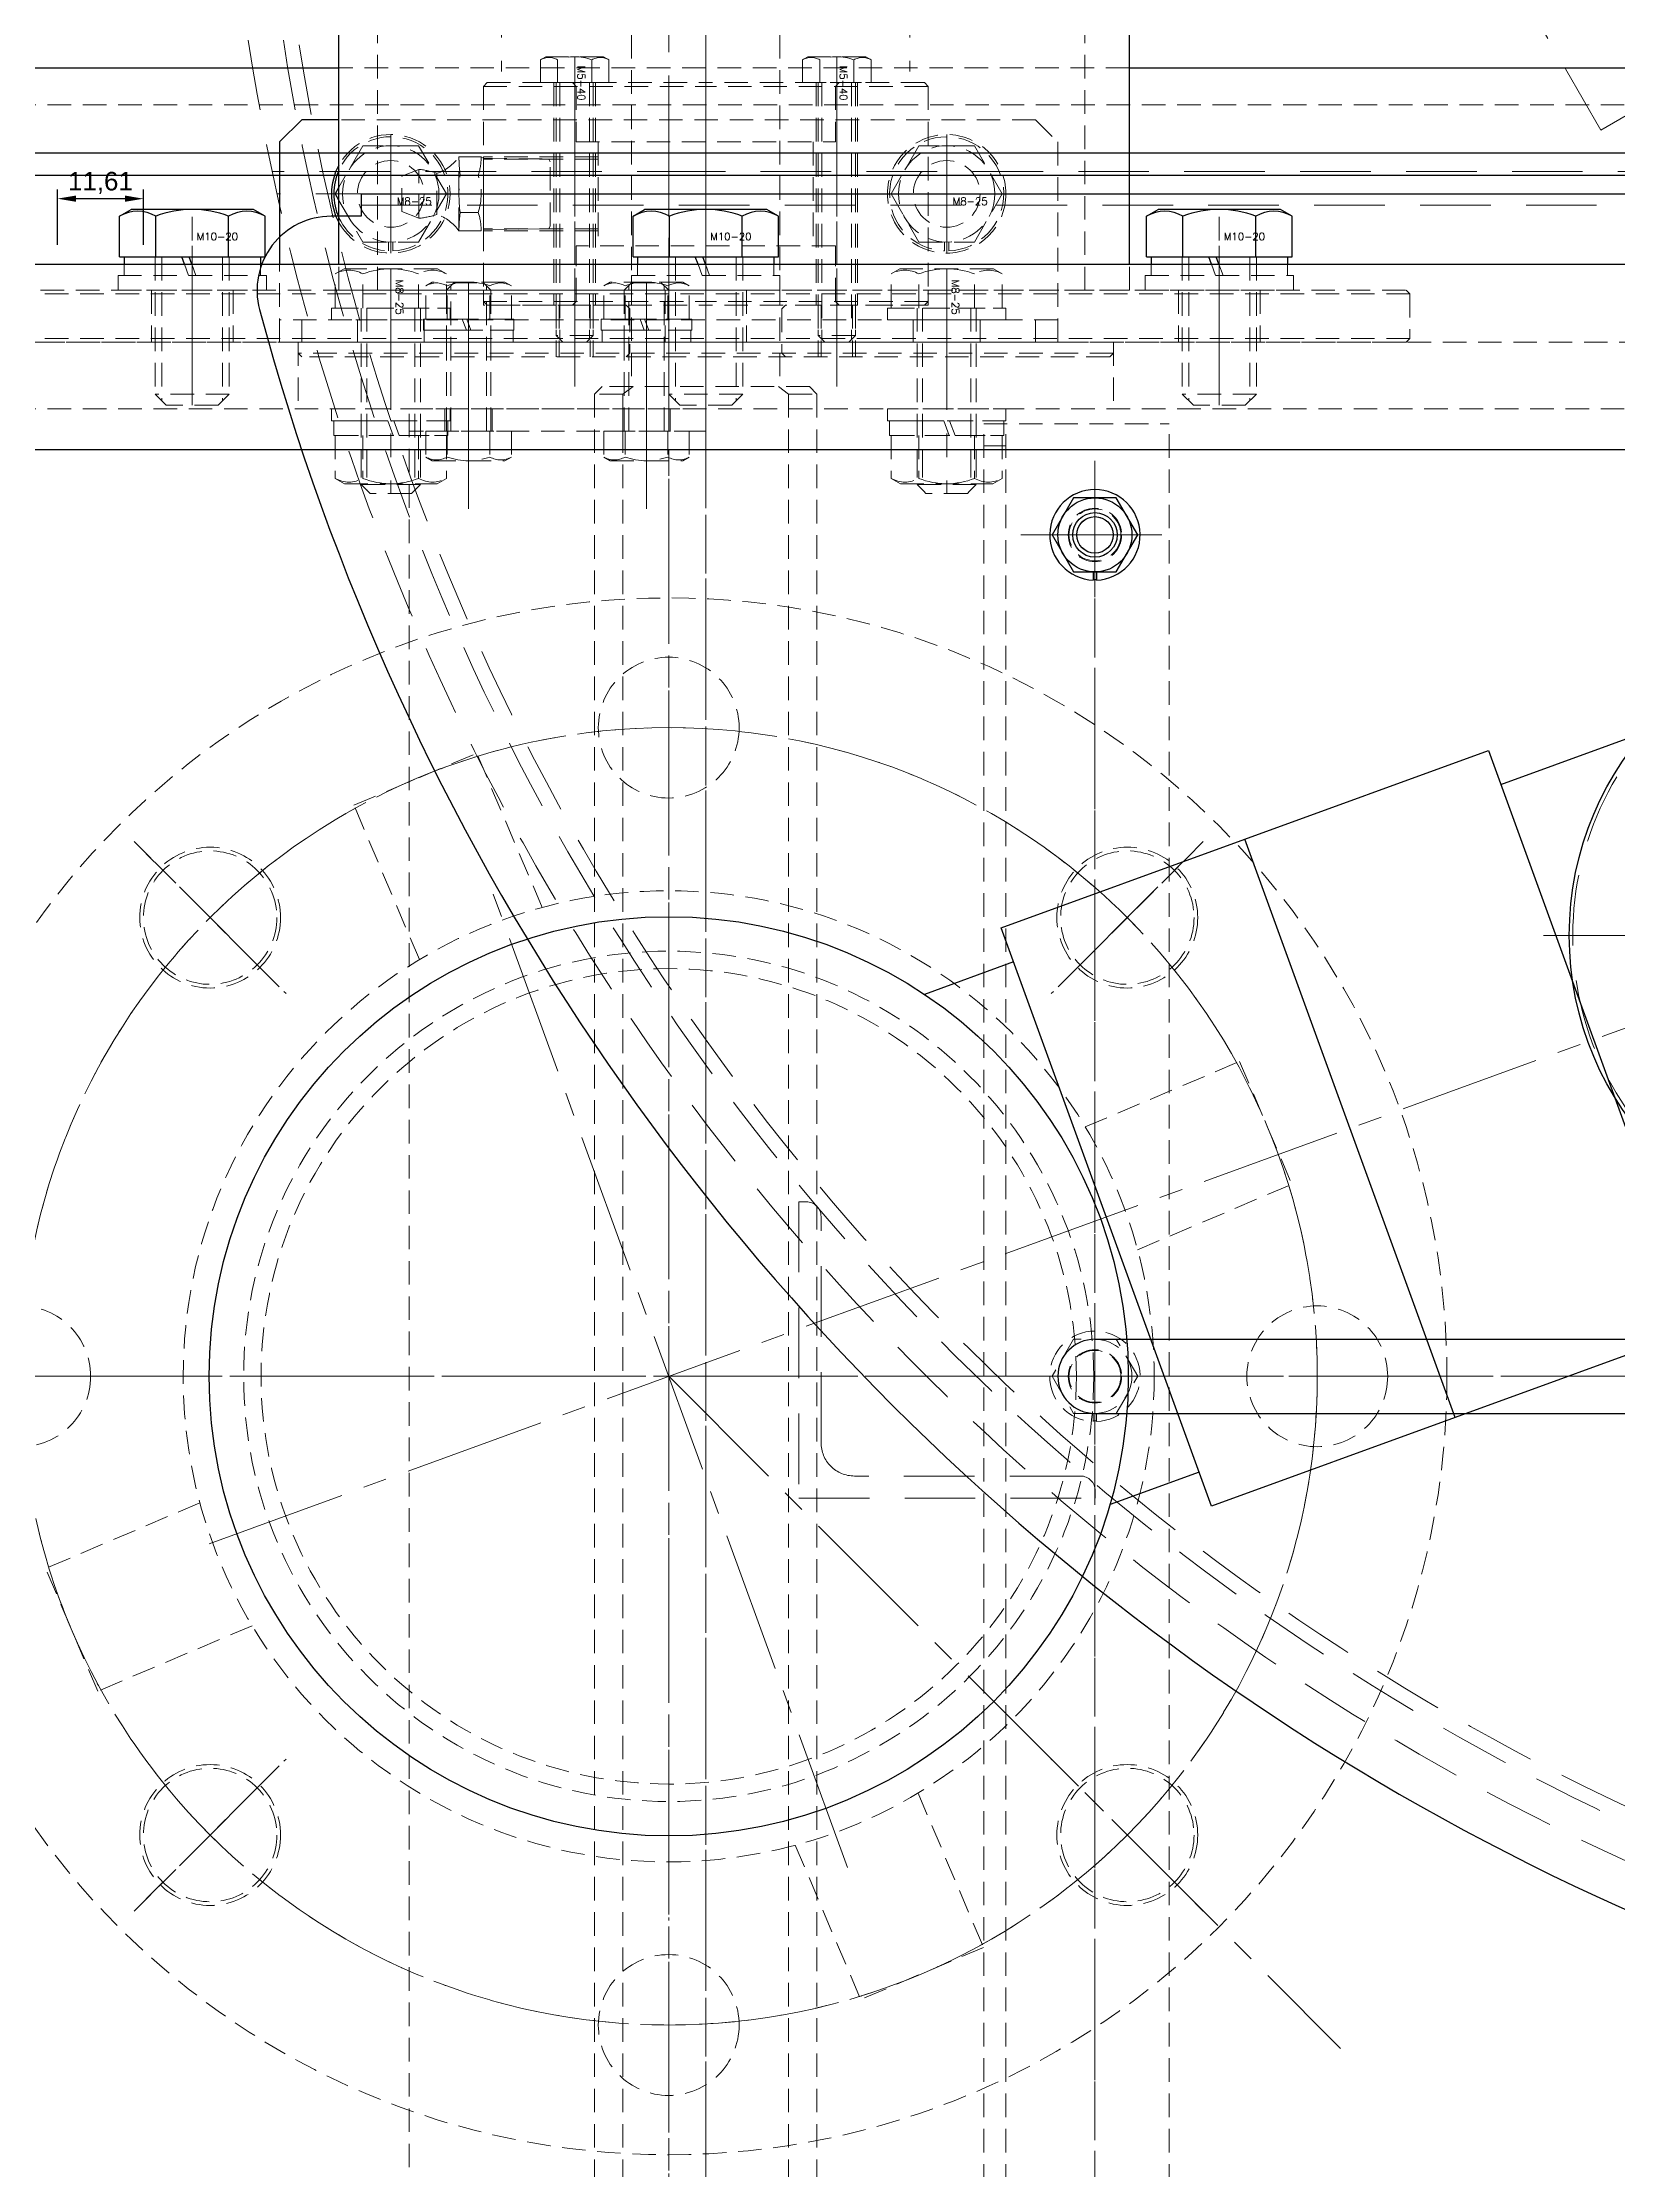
# Model space of a CAD drawing. Header units: millimetres. Extents: x 0 to 51411, y 0 to 16902.
# Drawn here: x 8639.7 to 8852.2, y 8302.9 to 8589.8 of the extents above; entities that cross this region are included whole.
import ezdxf

# ---------------------------------------------------------------- set-up
doc = ezdxf.new("R2010")
doc.units = ezdxf.units.MM
doc.linetypes.add('CENTER2', pattern=[28.575, 19.05, -3.175, 3.175, -3.175])
doc.linetypes.add('HIDDEN2', pattern=[4.7625, 3.175, -1.5875])
for name, color, linetype, lineweight in [('01_外形線', 7, 'Continuous', 25), ('03_かくれ線', 6, 'HIDDEN2', 13), ('04_中心線', 1, 'CENTER2', 9)]:
    doc.layers.add(name, color=color, linetype=linetype, lineweight=lineweight)
doc.styles.add('KSS_TXT', font='txt.shx', dxfattribs={"bigfont": 'extfont2.shx'})
doc.styles.get("Standard").update_dxf_attribs({"font": 'arial.ttf'})
doc.dimstyles.new('ISO-25', dxfattribs={"dimtxt": 2.5, "dimasz": 2.5, "dimexe": 1.25, "dimexo": 0.625, "dimtad": 1, "dimtxsty": 'Standard', "dimcen": 2.5, "dimadec": 0, "dimazin": 0, "dimtfac": 1, "dimtmove": 0, "dimatfit": 3, "dimfxl": 1, "dimarcsym": 0})

# ---------------------------------------------------------------- blocks, each defined once
blk = doc.blocks.new('*D1788')
at = {"layer": '01_外形線', "color": 0, "lineweight": -2, "transparency": 16777216}
for p, q in [((8641.73, 8562.54), (8641.73, 8570.01)), ((8653.34, 8562.54), (8653.34, 8570.01)), ((8650.84, 8568.76), (8644.23, 8568.76))]:
    blk.add_line(p, q, dxfattribs=at)
at = {"layer": '01_外形線', "color": 0, "transparency": 16777216}
for points in [[(8644.23, 8569.18), (8644.23, 8568.34), (8641.73, 8568.76)], [(8650.84, 8569.18), (8650.84, 8568.34), (8653.34, 8568.76)]]:
    blk.add_solid(points, dxfattribs=at)
at = {"layer": 'Defpoints', "color": 0, "transparency": 16777216}
for p in [(8641.73, 8568.76), (8641.73, 8561.91), (8653.34, 8561.91)]:
    blk.add_point(p, dxfattribs=at)
at = {"layer": '01_外形線', "color": 0, "transparency": 16777216, "insert": (8647.53, 8570.89), "char_height": 2.5, "attachment_point": 5}
blk.add_mtext('11,61', dxfattribs=at)
blk = doc.blocks.new('*U1787')
at = {"layer": '04_中心線', "color": 0, "linetype": 'CENTER2', "transparency": 16777216}
for p, q in [((0, 8.4), (0, 45.5)), ((-45.5, 0), (-8.4, 0)), ((8.4, 0), (45.5, 0)), ((0, -45.5), (0, -8.4))]:
    blk.add_line(p, q, dxfattribs=at)
at = {"layer": '04_中心線', "color": 0, "linetype": 'Continuous', "transparency": 16777216}
for p, q in [((0, -4.2), (0, 4.2)), ((-4.2, 0), (4.2, 0))]:
    blk.add_line(p, q, dxfattribs=at)

msp = doc.modelspace()

# ---------------------------------------------------------------- linework, layer by layer
at = {"layer": '01_外形線'}
for p, q in [((8679.709, 8559.91), (8679.709, 8596.41)), ((8786.352, 8559.91), (8786.352, 8596.41)), ((8786.352, 8586.41), (8884.202, 8586.41)), ((8564.202, 8571.91), (9364.202, 8571.91)), ((8679.709, 8570.297), (8679.196, 8569.41)), ((8650.105, 8566.406), (8651.67, 8567.31)), ((8668.17, 8567.31), (8651.67, 8567.31)), ((8669.735, 8566.406), (8668.17, 8567.31)), ((8679.196, 8569.41), (8679.709, 8568.523)), ((8719.387, 8566.406), (8720.952, 8567.31)), ((8737.452, 8567.31), (8720.952, 8567.31)), ((8739.017, 8566.406), (8737.452, 8567.31)), ((8788.669, 8566.406), (8790.234, 8567.31)), ((8806.734, 8567.31), (8790.234, 8567.31)), ((8808.299, 8566.406), (8806.734, 8567.31)), ((8650.105, 8560.91), (8650.105, 8566.406)), ((8655.012, 8560.91), (8655.012, 8566.406)), ((8664.827, 8560.91), (8664.827, 8566.406)), ((8669.735, 8560.91), (8669.735, 8566.406)), ((8719.387, 8560.91), (8719.387, 8566.406)), ((8724.294, 8560.91), (8724.294, 8566.406)), ((8734.109, 8560.91), (8734.109, 8566.406)), ((8739.017, 8560.91), (8739.017, 8566.406)), ((8788.669, 8560.91), (8788.669, 8566.406)), ((8793.576, 8560.91), (8793.576, 8566.406)), ((8803.391, 8560.91), (8803.391, 8566.406)), ((8808.299, 8560.91), (8808.299, 8566.406)), ((8650.105, 8560.91), (8669.735, 8560.91)), ((8650.72, 8560.91), (8650.72, 8559.91)), ((8658.874, 8559.91), (8658.51, 8560.91)), ((8659.874, 8559.91), (8659.51, 8560.91)), ((8669.12, 8560.91), (8669.12, 8559.91)), ((8719.387, 8560.91), (8739.017, 8560.91)), ((8720.002, 8560.91), (8720.002, 8559.91)), ((8728.156, 8559.91), (8727.792, 8560.91)), ((8729.156, 8559.91), (8728.792, 8560.91)), ((8738.402, 8560.91), (8738.402, 8559.91)), ((8788.669, 8560.91), (8808.299, 8560.91)), ((8789.284, 8560.91), (8789.284, 8559.91)), ((8797.438, 8559.91), (8797.074, 8560.91)), ((8798.438, 8559.91), (8798.074, 8560.91)), ((8807.684, 8560.91), (8807.684, 8559.91)), ((8778.815, 8528.41), (8775.928, 8523.41)), ((8784.589, 8528.41), (8778.815, 8528.41)), ((8787.475, 8523.41), (8784.589, 8528.41)), ((8775.928, 8523.41), (8778.815, 8518.41)), ((8784.589, 8518.41), (8787.475, 8523.41)), ((8778.815, 8518.41), (8784.589, 8518.41)), ((8781.477, 8518.41), (8781.477, 8517.314)), ((8781.927, 8518.41), (8781.927, 8517.314)), ((8836.48, 8489.748), (8875.149, 8503.822)), ((8830.317, 8404.369), (8801.929, 8482.364)), ((8770.715, 8465.811), (8758.688, 8461.434)), ((8781.702, 8414.91), (8901.702, 8414.91)), ((8781.702, 8404.91), (8901.702, 8404.91)), ((8795.766, 8396.985), (8783.739, 8392.607))]:
    msp.add_line(p, q, dxfattribs=at)
for points in [[(8564.202, 8559.91), (8564.202, 8586.41), (8679.709, 8586.41)], [(8679.709, 8579.41), (8674.702, 8579.41), (8671.702, 8576.41), (8671.702, 8559.91)]]:
    msp.add_lwpolyline(points, dxfattribs=at)
for points in [[(8564.202, 8534.91), (9364.202, 8534.91), (9364.202, 8574.91), (8564.202, 8574.91)], [(8863.199, 8416.337), (8797.434, 8392.401), (8769.047, 8470.395), (8834.812, 8494.332)]]:
    msp.add_lwpolyline(points, close=True, dxfattribs=at)
msp.add_lwpolyline([(8682.702, 8566.391), (8678.653, 8566.391, 0.4933243), (8668.996, 8553.797, 0.7668698), (9306.408, 8553.797, 0.4933243), (9296.75, 8566.391), (9292.702, 8566.391), (9292.702, 8569.391), (8682.702, 8569.391)], format="xyb", close=True, dxfattribs=at)
msp.add_lwpolyline([(8559.202, 8559.91), (9114.202, 8559.91, -0.4142136), (9124.202, 8549.91), (9124.202, 8269.91, -0.4142136), (9114.202, 8259.91), (8559.202, 8259.91), (8559.202, 8559.91)], format="xyb", dxfattribs=at)
for centre, radius in [((8781.702, 8523.41), 5), ((8781.702, 8523.41), 3), ((8781.702, 8523.41), 2.458), ((8887.702, 8469.391), 42), ((8724.202, 8409.91), 62)]:
    msp.add_circle(centre, radius, dxfattribs=at)
for centre, radius, start, end in [((8686.702, 8569.41), 8, 150.94678, 209.05322), ((8686.702, 8569.41), 7.7, 155.26154, 204.73846), ((8652.559, 8562.156), 4.907, 60.00001, 119.99999), ((8659.92, 8553.531), 13.779, 69.136, 110.864), ((8667.281, 8562.156), 4.907, 60.00001, 119.99999), ((8721.841, 8562.156), 4.907, 60.00001, 119.99999), ((8729.202, 8553.531), 13.779, 69.136, 110.864), ((8736.563, 8562.156), 4.907, 60.00001, 119.99999), ((8791.123, 8562.156), 4.907, 60.00001, 119.99999), ((8798.484, 8553.531), 13.779, 69.136, 110.864), ((8805.845, 8562.156), 4.907, 60.00001, 119.99999), ((8781.702, 8523.41), 6.1, 272.11385, 267.88615), ((8781.702, 8523.41), 6, 267.88615, 272.1491), ((8781.702, 8409.91), 5, 90, 270)]:
    msp.add_arc(centre, radius, start, end, dxfattribs=at)
at = {"layer": '03_かくれ線'}
for p, q in [((8719.202, 8633.71), (8719.202, 8543.41)), ((8739.202, 8633.71), (8739.202, 8543.41)), ((8684.905, 8556.41), (8684.905, 8596.41)), ((8729.202, 8556.41), (8729.202, 8596.41)), ((8780.352, 8556.41), (8780.352, 8596.41)), ((8706.905, 8587.495), (8707.624, 8587.91)), ((8706.905, 8584.41), (8706.905, 8587.495)), ((8715.424, 8587.91), (8707.624, 8587.91)), ((8709.215, 8584.41), (8709.215, 8587.495)), ((8713.834, 8584.41), (8713.834, 8587.495)), ((8716.143, 8587.495), (8715.424, 8587.91)), ((8716.143, 8584.41), (8716.143, 8587.495)), ((8742.261, 8587.495), (8742.98, 8587.91)), ((8742.261, 8584.41), (8742.261, 8587.495)), ((8750.78, 8587.91), (8742.98, 8587.91)), ((8744.57, 8584.41), (8744.57, 8587.495)), ((8749.189, 8584.41), (8749.189, 8587.495)), ((8751.498, 8587.495), (8750.78, 8587.91)), ((8751.498, 8584.41), (8751.498, 8587.495)), ((8786.352, 8586.41), (8679.709, 8586.41)), ((8699.202, 8583.91), (8699.702, 8584.41)), ((8699.702, 8584.41), (8729.202, 8584.41)), ((8706.905, 8584.41), (8716.143, 8584.41)), ((8708.724, 8584.41), (8708.724, 8554.41)), ((8709.024, 8584.41), (8709.024, 8550.31)), ((8709.524, 8584.41), (8709.524, 8549.81)), ((8711.202, 8584.41), (8711.702, 8583.91)), ((8713.524, 8584.41), (8713.524, 8549.81)), ((8714.024, 8584.41), (8714.024, 8550.31)), ((8714.324, 8584.41), (8714.324, 8554.41)), ((8758.702, 8584.41), (8729.202, 8584.41)), ((8742.261, 8584.41), (8751.498, 8584.41)), ((8744.08, 8584.41), (8744.08, 8554.41)), ((8744.38, 8584.41), (8744.38, 8550.31)), ((8744.88, 8584.41), (8744.88, 8549.81)), ((8747.202, 8584.41), (8746.702, 8583.91)), ((8748.88, 8584.41), (8748.88, 8549.81)), ((8749.38, 8584.41), (8749.38, 8550.31)), ((8749.68, 8584.41), (8749.68, 8554.41)), ((8759.202, 8583.91), (8758.702, 8584.41)), ((8564.202, 8581.41), (8884.202, 8581.41)), ((8699.202, 8583.91), (8699.202, 8554.91)), ((8699.202, 8583.91), (8729.202, 8583.91)), ((8711.702, 8583.91), (8711.702, 8576.41)), ((8759.202, 8583.91), (8729.202, 8583.91)), ((8746.702, 8583.91), (8746.702, 8576.41)), ((8759.202, 8583.91), (8759.202, 8554.91)), ((8773.702, 8579.41), (8679.709, 8579.41)), ((8773.702, 8579.41), (8776.702, 8576.41)), ((8682.949, 8575.91), (8679.709, 8570.297)), ((8690.455, 8575.91), (8682.949, 8575.91)), ((8686.702, 8576.91), (8686.702, 8561.91)), ((8694.207, 8569.41), (8690.455, 8575.91)), ((8711.702, 8576.41), (8746.702, 8576.41)), ((8714.702, 8576.41), (8714.702, 8562.41)), ((8743.702, 8576.41), (8743.702, 8562.41)), ((8757.949, 8575.91), (8754.196, 8569.41)), ((8765.455, 8575.91), (8757.949, 8575.91)), ((8761.702, 8576.91), (8761.702, 8561.91)), ((8769.207, 8569.41), (8765.455, 8575.91)), ((8776.702, 8576.41), (8776.702, 8549.41)), ((8686.702, 8563.81), (8686.702, 8575.01)), ((8688.202, 8571.81), (8690.502, 8572.71)), ((8690.502, 8566.11), (8690.502, 8572.71)), ((8695.902, 8564.41), (8695.902, 8574.41)), ((8695.902, 8574.41), (8698.902, 8574.41)), ((8699.202, 8574.21), (8698.902, 8574.41)), ((8714.702, 8574.41), (8699.202, 8574.41)), ((8699.202, 8574.21), (8708.032, 8574.112)), ((8699.202, 8564.61), (8699.202, 8574.21)), ((8714.702, 8574.11), (8699.202, 8574.11)), ((8699.202, 8565.079), (8699.202, 8573.741)), ((8708.202, 8573.741), (8708.032, 8574.112)), ((8708.202, 8565.079), (8708.202, 8573.741)), ((8761.702, 8563.81), (8761.702, 8575.01)), ((8688.202, 8567.01), (8688.202, 8571.81)), ((8692.939, 8566.639), (8692.939, 8572.181)), ((8696.072, 8571.91), (8698.481, 8571.91)), ((8679.709, 8568.523), (8682.949, 8562.91)), ((8687.702, 8569.41), (8709.202, 8569.41)), ((8688.202, 8567.01), (8690.502, 8566.11)), ((8690.455, 8562.91), (8694.207, 8569.41)), ((8696.072, 8566.91), (8698.481, 8566.91)), ((8754.196, 8569.41), (8757.949, 8562.91)), ((8765.455, 8562.91), (8769.207, 8569.41)), ((8695.902, 8564.41), (8698.902, 8564.41)), ((8714.702, 8564.71), (8699.202, 8564.71)), ((8699.202, 8564.61), (8708.033, 8564.71)), ((8714.702, 8564.41), (8699.202, 8564.41)), ((8708.202, 8565.079), (8708.032, 8564.707)), ((8682.949, 8562.91), (8690.455, 8562.91)), ((8686.402, 8562.91), (8686.402, 8561.716)), ((8687.002, 8562.91), (8687.002, 8561.716)), ((8746.702, 8562.41), (8711.702, 8562.41)), ((8711.702, 8554.91), (8711.702, 8562.41)), ((8746.702, 8554.91), (8746.702, 8562.41)), ((8757.949, 8562.91), (8765.455, 8562.91)), ((8761.402, 8562.91), (8761.402, 8561.716)), ((8762.002, 8562.91), (8762.002, 8561.716)), ((8649.92, 8558.41), (8669.92, 8558.41)), ((8649.92, 8558.41), (8649.92, 8556.41)), ((8650.72, 8558.41), (8650.72, 8559.91)), ((8654.92, 8560.91), (8654.92, 8542.41)), ((8655.82, 8560.91), (8655.82, 8541.51)), ((8658.874, 8559.91), (8659.42, 8558.41)), ((8659.874, 8559.91), (8660.42, 8558.41)), ((8664.02, 8560.91), (8664.02, 8541.51)), ((8664.92, 8560.91), (8664.92, 8542.41)), ((8669.12, 8558.41), (8669.12, 8559.91)), ((8669.92, 8558.41), (8669.92, 8556.41)), ((8671.702, 8549.41), (8671.702, 8559.91)), ((8679.196, 8558.614), (8680.402, 8559.31)), ((8679.196, 8554.01), (8679.196, 8558.614)), ((8679.709, 8556.41), (8679.709, 8559.91)), ((8693.002, 8559.31), (8680.402, 8559.31)), ((8682.949, 8554.01), (8682.949, 8558.614)), ((8690.455, 8554.01), (8690.455, 8558.614)), ((8694.207, 8558.614), (8693.002, 8559.31)), ((8694.207, 8554.01), (8694.207, 8558.614)), ((8719.202, 8558.41), (8739.202, 8558.41)), ((8719.202, 8558.41), (8719.202, 8556.41)), ((8720.002, 8558.41), (8720.002, 8559.91)), ((8724.202, 8560.91), (8724.202, 8542.41)), ((8725.102, 8560.91), (8725.102, 8541.51)), ((8728.156, 8559.91), (8728.702, 8558.41)), ((8729.156, 8559.91), (8729.702, 8558.41)), ((8733.302, 8560.91), (8733.302, 8541.51)), ((8734.202, 8560.91), (8734.202, 8542.41)), ((8738.402, 8558.41), (8738.402, 8559.91)), ((8739.202, 8558.41), (8739.202, 8556.41)), ((8754.196, 8558.614), (8755.402, 8559.31)), ((8754.196, 8554.01), (8754.196, 8558.614)), ((8768.002, 8559.31), (8755.402, 8559.31)), ((8757.949, 8554.01), (8757.949, 8558.614)), ((8765.455, 8554.01), (8765.455, 8558.614)), ((8769.207, 8558.614), (8768.002, 8559.31)), ((8769.207, 8554.01), (8769.207, 8558.614)), ((8786.352, 8556.41), (8786.352, 8559.91)), ((8788.484, 8558.41), (8808.484, 8558.41)), ((8788.484, 8558.41), (8788.484, 8556.41)), ((8789.284, 8558.41), (8789.284, 8559.91)), ((8793.484, 8560.91), (8793.484, 8542.41)), ((8794.384, 8560.91), (8794.384, 8541.51)), ((8797.438, 8559.91), (8797.984, 8558.41)), ((8798.438, 8559.91), (8798.984, 8558.41)), ((8802.584, 8560.91), (8802.584, 8541.51)), ((8803.484, 8560.91), (8803.484, 8542.41)), ((8807.684, 8558.41), (8807.684, 8559.91)), ((8808.484, 8558.41), (8808.484, 8556.41)), ((8824.202, 8555.91), (8634.202, 8555.91)), ((8634.702, 8556.41), (8823.702, 8556.41)), ((8649.92, 8556.41), (8669.92, 8556.41)), ((8654.42, 8556.41), (8654.42, 8549.41)), ((8665.42, 8556.41), (8665.42, 8549.41)), ((8679.709, 8556.41), (8729.202, 8556.41)), ((8691.428, 8557.006), (8692.302, 8557.51)), ((8691.428, 8552.51), (8691.428, 8557.006)), ((8702.102, 8557.51), (8692.302, 8557.51)), ((8694.202, 8556.41), (8695.202, 8557.41)), ((8694.202, 8556.41), (8700.202, 8556.41)), ((8694.202, 8556.41), (8694.202, 8550.01)), ((8694.315, 8552.51), (8694.315, 8557.006)), ((8694.802, 8537.41), (8694.802, 8557.01)), ((8695.202, 8557.41), (8699.202, 8557.41)), ((8697.202, 8557.51), (8697.202, 8552.51)), ((8700.202, 8556.41), (8699.202, 8557.41)), ((8699.202, 8554.41), (8699.202, 8556.41)), ((8699.602, 8537.41), (8699.602, 8557.01)), ((8700.089, 8552.51), (8700.089, 8557.006)), ((8700.202, 8556.41), (8700.202, 8550.01)), ((8702.975, 8557.006), (8702.102, 8557.51)), ((8702.975, 8552.51), (8702.975, 8557.006)), ((8715.428, 8557.006), (8716.302, 8557.51)), ((8715.428, 8552.51), (8715.428, 8557.006)), ((8726.102, 8557.51), (8716.302, 8557.51)), ((8718.202, 8556.41), (8719.202, 8557.41)), ((8718.202, 8556.41), (8724.202, 8556.41)), ((8718.202, 8556.41), (8718.202, 8550.01)), ((8718.315, 8552.51), (8718.315, 8557.006)), ((8718.802, 8537.41), (8718.802, 8557.01)), ((8719.202, 8557.41), (8723.202, 8557.41)), ((8719.202, 8556.41), (8739.202, 8556.41)), ((8721.202, 8557.51), (8721.202, 8552.51)), ((8724.202, 8556.41), (8723.202, 8557.41)), ((8723.602, 8537.41), (8723.602, 8557.01)), ((8723.702, 8556.41), (8723.702, 8549.41)), ((8724.089, 8552.51), (8724.089, 8557.006)), ((8724.202, 8556.41), (8724.202, 8550.01)), ((8726.975, 8557.006), (8726.102, 8557.51)), ((8726.975, 8552.51), (8726.975, 8557.006)), ((8786.352, 8556.41), (8729.202, 8556.41)), ((8734.702, 8556.41), (8734.702, 8549.41)), ((8759.202, 8554.41), (8759.202, 8556.41)), ((8788.484, 8556.41), (8808.484, 8556.41)), ((8792.984, 8556.41), (8792.984, 8549.41)), ((8803.984, 8556.41), (8803.984, 8549.41)), ((8823.702, 8556.41), (8824.202, 8555.91)), ((8824.202, 8555.91), (8824.202, 8549.91)), ((8776.702, 8552.41), (8671.702, 8552.41)), ((8674.702, 8549.41), (8674.702, 8552.41)), ((8678.702, 8554.01), (8694.702, 8554.01)), ((8678.702, 8552.41), (8678.702, 8554.01)), ((8694.702, 8552.41), (8678.702, 8552.41)), ((8679.196, 8554.01), (8694.207, 8554.01)), ((8682.202, 8549.41), (8682.202, 8552.41)), ((8682.702, 8554.01), (8682.702, 8534.31)), ((8683.452, 8554.01), (8683.452, 8534.31)), ((8689.952, 8554.01), (8689.952, 8534.31)), ((8690.702, 8554.01), (8690.702, 8534.31)), ((8696.356, 8552.51), (8691.102, 8552.51)), ((8691.102, 8552.51), (8691.102, 8551.01)), ((8691.202, 8549.41), (8691.202, 8552.41)), ((8702.975, 8552.51), (8691.428, 8552.51)), ((8694.702, 8552.41), (8694.702, 8554.01)), ((8696.902, 8551.01), (8696.356, 8552.51)), ((8703.302, 8552.51), (8696.956, 8552.51)), ((8697.502, 8551.01), (8696.956, 8552.51)), ((8697.202, 8552.51), (8697.202, 8551.01)), ((8699.202, 8554.91), (8729.202, 8554.91)), ((8699.202, 8554.91), (8699.702, 8554.41)), ((8718.452, 8554.41), (8699.202, 8554.41)), ((8699.702, 8554.41), (8729.202, 8554.41)), ((8703.302, 8551.01), (8703.302, 8552.51)), ((8709.024, 8554.41), (8709.024, 8547.41)), ((8709.424, 8554.41), (8709.424, 8547.41)), ((8711.702, 8554.91), (8711.202, 8554.41)), ((8713.624, 8554.41), (8713.624, 8547.41)), ((8714.024, 8554.41), (8714.024, 8547.41)), ((8720.356, 8552.51), (8715.102, 8552.51)), ((8715.102, 8552.51), (8715.102, 8551.01)), ((8726.975, 8552.51), (8715.428, 8552.51)), ((8718.452, 8554.41), (8718.952, 8553.91)), ((8718.952, 8553.91), (8718.952, 8547.91)), ((8720.902, 8551.01), (8720.356, 8552.51)), ((8727.302, 8552.51), (8720.956, 8552.51)), ((8721.502, 8551.01), (8720.956, 8552.51)), ((8721.202, 8552.51), (8721.202, 8551.01)), ((8727.302, 8551.01), (8727.302, 8552.51)), ((8759.202, 8554.91), (8729.202, 8554.91)), ((8758.702, 8554.41), (8729.202, 8554.41)), ((8739.952, 8554.41), (8739.452, 8553.91)), ((8739.452, 8553.91), (8739.452, 8547.91)), ((8759.202, 8554.41), (8739.952, 8554.41)), ((8744.38, 8554.41), (8744.38, 8547.41)), ((8744.78, 8554.41), (8744.78, 8547.41)), ((8746.702, 8554.91), (8747.202, 8554.41)), ((8748.98, 8554.41), (8748.98, 8547.41)), ((8749.38, 8554.41), (8749.38, 8547.41)), ((8753.702, 8554.01), (8769.702, 8554.01)), ((8753.702, 8552.41), (8753.702, 8554.01)), ((8769.702, 8552.41), (8753.702, 8552.41)), ((8754.196, 8554.01), (8769.207, 8554.01)), ((8757.202, 8549.41), (8757.202, 8552.41)), ((8757.702, 8554.01), (8757.702, 8534.31)), ((8758.452, 8554.01), (8758.452, 8534.31)), ((8759.202, 8554.91), (8758.702, 8554.41)), ((8764.952, 8554.01), (8764.952, 8534.31)), ((8765.702, 8554.01), (8765.702, 8534.31)), ((8766.202, 8549.41), (8766.202, 8552.41)), ((8769.702, 8552.41), (8769.702, 8554.01)), ((8773.702, 8549.41), (8773.702, 8552.41)), ((8824.202, 8549.91), (8634.202, 8549.91)), ((8696.902, 8551.01), (8691.102, 8551.01)), ((8691.202, 8551.01), (8703.202, 8551.01)), ((8691.202, 8551.01), (8691.202, 8549.41)), ((8694.202, 8537.41), (8694.202, 8550.01)), ((8703.302, 8551.01), (8697.502, 8551.01)), ((8700.202, 8537.41), (8700.202, 8550.01)), ((8703.202, 8551.01), (8703.202, 8549.41)), ((8709.024, 8550.31), (8709.924, 8549.41)), ((8714.024, 8550.31), (8709.024, 8550.31)), ((8714.024, 8550.31), (8713.124, 8549.41)), ((8720.902, 8551.01), (8715.102, 8551.01)), ((8715.202, 8551.01), (8727.202, 8551.01)), ((8715.202, 8551.01), (8715.202, 8549.41)), ((8718.202, 8537.41), (8718.202, 8550.01)), ((8727.302, 8551.01), (8721.502, 8551.01)), ((8724.202, 8537.41), (8724.202, 8550.01)), ((8727.202, 8551.01), (8727.202, 8549.41)), ((8744.38, 8550.31), (8745.28, 8549.41)), ((8749.38, 8550.31), (8744.38, 8550.31)), ((8749.38, 8550.31), (8748.48, 8549.41)), ((8824.202, 8549.91), (8823.702, 8549.41)), ((8823.702, 8549.41), (8634.702, 8549.41)), ((8776.702, 8549.41), (8671.702, 8549.41)), ((8674.202, 8549.41), (8674.202, 8540.41)), ((8674.202, 8547.91), (8674.202, 8549.41)), ((8674.702, 8547.41), (8674.202, 8547.91)), ((8784.202, 8547.91), (8674.202, 8547.91)), ((8783.702, 8547.41), (8674.702, 8547.41)), ((8691.202, 8549.41), (8703.202, 8549.41)), ((8713.124, 8549.41), (8709.924, 8549.41)), ((8715.202, 8549.41), (8727.202, 8549.41)), ((8718.952, 8547.91), (8718.452, 8547.41)), ((8739.452, 8547.91), (8739.952, 8547.41)), ((8748.48, 8549.41), (8745.28, 8549.41)), ((8783.702, 8547.41), (8784.202, 8547.91)), ((8784.202, 8549.41), (8784.202, 8540.41)), ((8784.202, 8549.41), (8784.202, 8547.91)), ((8654.92, 8542.41), (8656.42, 8540.91)), ((8664.92, 8542.41), (8654.92, 8542.41)), ((8664.92, 8542.41), (8663.42, 8540.91)), ((8714.202, 8542.41), (8715.202, 8543.41)), ((8714.202, 8542.41), (8714.202, 8282.41)), ((8718.022, 8542.41), (8714.202, 8542.41)), ((8743.202, 8543.41), (8715.202, 8543.41)), ((8719.404, 8543.41), (8718.022, 8542.41)), ((8718.022, 8542.41), (8718.022, 8276.41)), ((8724.202, 8542.41), (8725.702, 8540.91)), ((8734.202, 8542.41), (8724.202, 8542.41)), ((8734.202, 8542.41), (8732.702, 8540.91)), ((8739, 8543.41), (8740.382, 8542.41)), ((8740.382, 8542.41), (8740.382, 8276.41)), ((8740.382, 8542.41), (8744.202, 8542.41)), ((8744.202, 8542.41), (8743.202, 8543.41)), ((8744.202, 8542.41), (8744.202, 8282.41)), ((8793.484, 8542.41), (8794.984, 8540.91)), ((8803.484, 8542.41), (8793.484, 8542.41)), ((8803.484, 8542.41), (8801.984, 8540.91)), ((8663.42, 8540.91), (8656.42, 8540.91)), ((8678.702, 8540.41), (8694.702, 8540.41)), ((8678.702, 8538.81), (8678.702, 8540.41)), ((8694.702, 8538.81), (8678.702, 8538.81)), ((8679.002, 8538.81), (8686.302, 8538.81)), ((8679.002, 8538.81), (8679.002, 8536.81)), ((8686.302, 8538.81), (8687.03, 8536.81)), ((8687.102, 8538.81), (8694.402, 8538.81)), ((8687.102, 8538.81), (8687.83, 8536.81)), ((8689.202, 8279.41), (8689.202, 8540.41)), ((8689.202, 8540.41), (8729.202, 8540.41)), ((8694.002, 8537.41), (8694.002, 8540.41)), ((8694.402, 8536.81), (8694.402, 8538.81)), ((8694.702, 8538.81), (8694.702, 8540.41)), ((8700.402, 8537.41), (8700.402, 8540.41)), ((8718.002, 8537.41), (8718.002, 8540.41)), ((8724.402, 8537.41), (8724.402, 8540.41)), ((8732.702, 8540.91), (8725.702, 8540.91)), ((8729.202, 8540.41), (8729.202, 8279.41)), ((8753.702, 8540.41), (8769.702, 8540.41)), ((8753.702, 8538.81), (8753.702, 8540.41)), ((8769.702, 8538.81), (8753.702, 8538.81)), ((8754.002, 8538.81), (8761.302, 8538.81)), ((8754.002, 8538.81), (8754.002, 8536.81)), ((8761.302, 8538.81), (8762.03, 8536.81)), ((8762.102, 8538.81), (8769.402, 8538.81)), ((8762.102, 8538.81), (8762.83, 8536.81)), ((8766.702, 8538.41), (8791.702, 8538.41)), ((8766.702, 8281.41), (8766.702, 8538.41)), ((8769.402, 8536.81), (8769.402, 8538.81)), ((8769.702, 8538.81), (8769.702, 8540.41)), ((8769.702, 8281.41), (8769.702, 8538.41)), ((8791.702, 8281.41), (8791.702, 8538.41)), ((8801.984, 8540.91), (8794.984, 8540.91)), ((8679.002, 8536.81), (8687.03, 8536.81)), ((8679.196, 8536.81), (8694.207, 8536.81)), ((8679.196, 8536.81), (8679.196, 8531.035)), ((8682.949, 8536.81), (8682.949, 8531.035)), ((8687.83, 8536.81), (8694.402, 8536.81)), ((8729.202, 8537.41), (8689.202, 8537.41)), ((8690.455, 8536.81), (8690.455, 8531.035)), ((8691.428, 8537.41), (8691.428, 8533.914)), ((8691.428, 8537.41), (8702.975, 8537.41)), ((8694.207, 8536.81), (8694.207, 8531.035)), ((8694.315, 8537.41), (8694.315, 8533.914)), ((8700.089, 8537.41), (8700.089, 8533.914)), ((8702.975, 8537.41), (8702.975, 8533.914)), ((8715.428, 8537.41), (8715.428, 8533.914)), ((8715.428, 8537.41), (8726.975, 8537.41)), ((8718.315, 8537.41), (8718.315, 8533.914)), ((8724.089, 8537.41), (8724.089, 8533.914)), ((8726.975, 8537.41), (8726.975, 8533.914)), ((8754.002, 8536.81), (8762.03, 8536.81)), ((8754.196, 8536.81), (8769.207, 8536.81)), ((8754.196, 8536.81), (8754.196, 8531.035)), ((8757.949, 8536.81), (8757.949, 8531.035)), ((8762.83, 8536.81), (8769.402, 8536.81)), ((8765.455, 8536.81), (8765.455, 8531.035)), ((8766.702, 8535.41), (8769.702, 8535.41)), ((8769.207, 8536.81), (8769.207, 8531.035)), ((8682.702, 8534.31), (8682.702, 8530.21)), ((8683.452, 8534.31), (8683.452, 8529.46)), ((8689.952, 8534.31), (8689.952, 8529.46)), ((8690.702, 8534.31), (8690.702, 8530.21)), ((8691.428, 8533.914), (8692.302, 8533.41)), ((8692.302, 8533.41), (8702.102, 8533.41)), ((8702.975, 8533.914), (8702.102, 8533.41)), ((8715.428, 8533.914), (8716.302, 8533.41)), ((8716.302, 8533.41), (8726.102, 8533.41)), ((8726.975, 8533.914), (8726.102, 8533.41)), ((8757.702, 8534.31), (8757.702, 8530.21)), ((8758.452, 8534.31), (8758.452, 8529.46)), ((8764.952, 8534.31), (8764.952, 8529.46)), ((8765.702, 8534.31), (8765.702, 8530.21)), ((8679.196, 8531.035), (8680.452, 8530.31)), ((8680.452, 8530.31), (8692.952, 8530.31)), ((8690.702, 8530.21), (8682.702, 8530.21)), ((8682.702, 8530.21), (8683.602, 8529.31)), ((8690.702, 8530.21), (8689.802, 8529.31)), ((8694.207, 8531.035), (8692.952, 8530.31)), ((8754.196, 8531.035), (8755.452, 8530.31)), ((8755.452, 8530.31), (8767.952, 8530.31)), ((8765.702, 8530.21), (8757.702, 8530.21)), ((8757.702, 8530.21), (8758.602, 8529.31)), ((8765.702, 8530.21), (8764.802, 8529.31)), ((8769.207, 8531.035), (8767.952, 8530.31)), ((8781.702, 8287.81), (8781.702, 8532.01)), ((8683.602, 8529.31), (8683.902, 8529.01)), ((8689.502, 8529.01), (8683.902, 8529.01)), ((8689.802, 8529.31), (8689.502, 8529.01)), ((8758.602, 8529.31), (8758.902, 8529.01)), ((8764.502, 8529.01), (8758.902, 8529.01)), ((8764.802, 8529.31), (8764.502, 8529.01)), ((8773.102, 8523.41), (8790.302, 8523.41)), ((8778.815, 8414.91), (8775.928, 8409.91)), ((8784.589, 8414.91), (8778.815, 8414.91)), ((8787.475, 8409.91), (8784.589, 8414.91)), ((8773.102, 8409.91), (8790.302, 8409.91)), ((8775.928, 8409.91), (8778.815, 8404.91)), ((8784.589, 8404.91), (8787.475, 8409.91)), ((8778.815, 8404.91), (8784.589, 8404.91)), ((8781.477, 8404.91), (8781.477, 8403.814)), ((8781.927, 8404.91), (8781.927, 8403.814))]:
    msp.add_line(p, q, dxfattribs=at)
at = {"layer": '03_かくれ線', "ltscale": 3, "transparency": 33554559}
for p, q in [((8849.949, 8578.007), (8822.346, 8625.817)), ((8849.949, 8578.007), (8913.769, 8614.854)), ((8729.483, 8572.412), (8670.705, 8572.412)), ((8803.278, 8572.412), (8729.483, 8572.412)), ((9304.699, 8572.412), (8803.278, 8572.412)), ((8728.988, 8569.412), (8671.354, 8569.412)), ((8803.772, 8569.378), (8728.988, 8569.412)), ((9304.05, 8569.412), (8803.772, 8569.378))]:
    msp.add_line(p, q, dxfattribs=at)
at = {"layer": '03_かくれ線', "ltscale": 3}
msp.add_line((8682.702, 8567.891), (9292.702, 8567.891), dxfattribs=at)
at = {"layer": '03_かくれ線', "transparency": 33554559}
for p, q in [((8724.202, 8284.91), (8724.202, 8534.91)), ((8724.202, 8511.91), (8724.202, 8482.91)), ((8681.728, 8486.937), (8698.297, 8493.971)), ((8707.136, 8473.148), (8698.297, 8493.971)), ((8690.567, 8466.114), (8681.728, 8486.937)), ((8652.077, 8482.035), (8672.583, 8461.529)), ((8796.327, 8482.035), (8775.821, 8461.529)), ((8780.406, 8443.545), (8801.229, 8452.383)), ((8801.229, 8452.383), (8808.263, 8435.814)), ((8787.44, 8426.975), (8808.263, 8435.814)), ((8849.202, 8409.91), (8599.202, 8409.91)), ((8622.202, 8409.91), (8651.202, 8409.91)), ((8826.202, 8409.91), (8797.202, 8409.91)), ((8660.964, 8392.844), (8640.141, 8384.005)), ((8647.174, 8367.436), (8640.141, 8384.005)), ((8667.997, 8376.275), (8647.174, 8367.436)), ((8652.077, 8337.785), (8672.583, 8358.291)), ((8796.327, 8337.785), (8775.821, 8358.291)), ((8757.837, 8353.705), (8766.675, 8332.882)), ((8741.267, 8346.672), (8750.106, 8325.849)), ((8724.202, 8307.91), (8724.202, 8336.91)), ((8766.675, 8332.882), (8750.106, 8325.849))]:
    msp.add_line(p, q, dxfattribs=at)
at = {"layer": '03_かくれ線'}
msp.add_lwpolyline([(8564.202, 8540.41), (8884.202, 8540.41), (8884.202, 8549.41), (8564.202, 8549.41), (8564.202, 8540.41)], dxfattribs=at)
at = {"layer": '03_かくれ線', "ltscale": 3, "transparency": 33554559}
msp.add_lwpolyline([(8741.754, 8433.464), (8741.754, 8393.464), (8781.754, 8393.464), (8781.754, 8394.464, 0.4118419), (8779.754, 8396.464), (8749.254, 8396.464, -0.4142136), (8744.754, 8400.964), (8744.754, 8431.464, 0.4118419), (8742.754, 8433.464), (8741.754, 8433.464)], format="xyb", dxfattribs=at)
at = {"layer": '03_かくれ線'}
for centre, radius in [((8686.702, 8569.41), 6.5), ((8761.702, 8569.41), 8), ((8761.702, 8569.41), 6.5), ((8686.702, 8569.41), 4.5), ((8686.702, 8569.41), 4.5), ((8761.702, 8569.41), 4.5), ((8761.702, 8569.41), 4.5), ((8781.702, 8523.41), 3.6), ((8781.702, 8523.41), 3.5), ((8781.702, 8523.41), 2.458), ((8662.33, 8471.782), 9), ((8786.074, 8471.782), 9), ((8724.202, 8409.91), 55), ((8781.702, 8409.91), 5), ((8781.702, 8409.91), 3.6), ((8781.702, 8409.91), 3.5), ((8662.33, 8348.038), 9), ((8786.074, 8348.038), 9)]:
    msp.add_circle(centre, radius, dxfattribs=at)
at = {"layer": '03_かくれ線', "transparency": 33554559}
for centre, radius in [((8724.202, 8409.91), 105), ((8724.202, 8497.41), 9.5), ((8724.202, 8409.91), 87.5), ((8662.33, 8471.782), 9.5), ((8786.074, 8471.782), 9.5), ((8724.202, 8409.91), 65.5), ((8724.202, 8409.91), 57.35), ((8636.702, 8409.91), 9.5), ((8811.702, 8409.91), 9.5), ((8662.33, 8348.038), 9.5), ((8786.074, 8348.038), 9.5), ((8724.202, 8322.41), 9.5)]:
    msp.add_circle(centre, radius, dxfattribs=at)
at = {"layer": '03_かくれ線', "ltscale": 3, "transparency": 33554559}
for radius, start, end in [(324, 188.74896, 349.18729), (319.319, 188.87824, 349.02683), (317.319, 189.04728, 348.95681)]:
    msp.add_arc((8987.702, 8639.412), radius, start, end, dxfattribs=at)
at = {"layer": '03_かくれ線'}
for centre, radius, start, end in [((8708.06, 8585.495), 2.309, 60.00001, 119.99999), ((8711.524, 8581.277), 6.633, 69.62535, 110.37465), ((8714.988, 8585.495), 2.309, 60.00001, 119.99999), ((8743.415, 8585.495), 2.309, 60.00001, 119.99999), ((8746.88, 8581.277), 6.633, 69.62535, 110.37465), ((8750.344, 8585.495), 2.309, 60.00001, 119.99999), ((8686.702, 8569.41), 8, 209.05322, 150.94678), ((8686.702, 8569.41), 7.7, 272.23287, 155.26154), ((8761.702, 8569.41), 7.7, 272.23287, 267.76713), ((8689.344, 8561.494), 11.276, 71.40681, 84.10417), ((8690.99, 8577.856), 6, 288.95365, 324.94921), ((8686.702, 8569.41), 7.7, 204.73846, 267.76713), ((8689.344, 8577.326), 11.276, 275.89583, 288.59319), ((8690.99, 8560.964), 6, 35.05079, 71.04635), ((8681.073, 8555.364), 3.753, 60.00001, 119.99999), ((8686.702, 8548.845), 10.465, 68.98558, 111.01442), ((8692.331, 8555.364), 3.753, 60.00001, 119.99999), ((8756.073, 8555.364), 3.753, 60.00001, 119.99999), ((8761.702, 8548.845), 10.465, 68.98558, 111.01442), ((8767.331, 8555.364), 3.753, 60.00001, 119.99999), ((8692.872, 8554.506), 2.887, 60.00001, 119.99999), ((8697.202, 8548.996), 8.514, 70.18087, 109.81913), ((8701.532, 8554.506), 2.887, 60.00001, 119.99999), ((8716.872, 8554.506), 2.887, 60.00001, 119.99999), ((8721.202, 8548.996), 8.514, 70.18087, 109.81913), ((8725.532, 8554.506), 2.887, 60.00001, 119.99999), ((8692.872, 8536.414), 2.887, 240.00001, 299.99999), ((8697.202, 8541.924), 8.514, 250.18087, 289.81913), ((8701.532, 8536.414), 2.887, 240.00001, 299.99999), ((8716.872, 8536.414), 2.887, 240.00001, 299.99999), ((8721.202, 8541.924), 8.514, 250.18087, 289.81913), ((8725.532, 8536.414), 2.887, 240.00001, 299.99999), ((8681.073, 8534.285), 3.753, 240.00001, 299.99999), ((8686.702, 8540.386), 10.077, 248.13461, 291.86539), ((8692.331, 8534.285), 3.753, 240.00001, 299.99999), ((8756.073, 8534.285), 3.753, 240.00001, 299.99999), ((8761.702, 8540.386), 10.077, 248.13461, 291.86539), ((8767.331, 8534.285), 3.753, 240.00001, 299.99999), ((8781.702, 8409.91), 6.1, 272.11385, 267.88615), ((8781.702, 8409.91), 6, 267.88615, 272.1491)]:
    msp.add_arc(centre, radius, start, end, dxfattribs=at)
at = {"layer": '03_かくれ線', "ltscale": 3}
msp.add_arc((8887.675, 8469.409), 41.5, 149.01725, 252.94998, dxfattribs=at)
at = {"layer": '03_かくれ線', "extrusion": (0, 0, -1)}
for centre, start_param, end_param in [((8697.067, 8574.41), 7.3061385, 7.8539816), ((8697.067, 8569.41), 7.3061385, 8.4017922), ((8697.067, 8564.41), 7.8539677, 8.4017922)]:
    msp.add_ellipse(centre, major_axis=(0, -4.8), ratio=0.2427772, start_param=start_param, end_param=end_param, dxfattribs=at)
at = {"layer": '03_かくれ線'}
for centre, start_param, end_param in [((8697.067, 8574.41), 7.1631657, 7.8539816), ((8697.067, 8569.41), 7.1631657, 8.5447976), ((8697.067, 8564.41), 7.8539816, 8.5447976)]:
    msp.add_ellipse(centre, major_axis=(0, -3.924), ratio=0.4675957, start_param=start_param, end_param=end_param, dxfattribs=at)
at = {"layer": '04_中心線'}
for p, q in [((8729.202, 8098.41), (8729.202, 8640.41)), ((8701.652, 8615.91), (8701.652, 8585.91)), ((8729.202, 8615.91), (8729.202, 8585.91)), ((8756.752, 8615.91), (8756.752, 8585.91)), ((8729.202, 8550.41), (8729.202, 8602.41)), ((8724.202, 8223.41), (8724.202, 8596.41)), ((8711.524, 8587.91), (8711.524, 8549.41)), ((8729.202, 8589.41), (8729.202, 8549.41)), ((8746.88, 8587.91), (8746.88, 8549.41)), ((8711.524, 8585.41), (8711.524, 8553.41)), ((8724.202, 8544.41), (8724.202, 8584.41)), ((8746.88, 8585.41), (8746.88, 8553.41)), ((8686.702, 8577.41), (8686.702, 8561.41)), ((8686.702, 8576.91), (8686.702, 8561.91)), ((8686.702, 8561.91), (8686.702, 8576.91)), ((8761.702, 8577.41), (8761.702, 8561.41)), ((8761.702, 8576.91), (8761.702, 8561.91)), ((8761.702, 8561.91), (8761.702, 8576.91)), ((8659.92, 8540.91), (8659.92, 8567.31)), ((8694.702, 8569.41), (8678.702, 8569.41)), ((8769.202, 8569.41), (8679.202, 8569.41)), ((8679.202, 8569.41), (8769.202, 8569.41)), ((8762.952, 8569.41), (8695.452, 8569.41)), ((8729.202, 8540.91), (8729.202, 8567.31)), ((8769.702, 8569.41), (8753.702, 8569.41)), ((8798.484, 8540.91), (8798.484, 8567.31)), ((8729.202, 8565.41), (8729.202, 8538.41)), ((8659.92, 8562.41), (8659.92, 8543.41)), ((8798.484, 8562.41), (8798.484, 8543.41)), ((8686.702, 8559.31), (8686.702, 8529.01)), ((8711.524, 8558.41), (8711.524, 8543.41)), ((8746.88, 8558.41), (8746.88, 8543.41)), ((8761.702, 8559.31), (8761.702, 8529.01)), ((8686.702, 8544.41), (8686.702, 8557.41)), ((8697.202, 8557.41), (8697.202, 8529.91)), ((8721.202, 8557.41), (8721.202, 8529.91)), ((8761.702, 8544.41), (8761.702, 8557.41)), ((8697.202, 8526.91), (8697.202, 8550.91)), ((8721.202, 8526.91), (8721.202, 8550.91)), ((8729.202, 8549.41), (8729.202, 8540.41)), ((8781.702, 8286.41), (8781.702, 8533.41)), ((8781.702, 8529.51), (8781.702, 8517.31)), ((8771.702, 8523.41), (8791.702, 8523.41)), ((8787.802, 8523.41), (8775.602, 8523.41)), ((8662.182, 8387.336), (8930.737, 8485.082)), ((8671.664, 8462.448), (8652.996, 8481.115)), ((8776.74, 8462.448), (8795.408, 8481.115)), ((8748.315, 8343.661), (8700.089, 8476.159)), ((8550.702, 8409.91), (9134.202, 8409.91)), ((8559.202, 8409.91), (8889.202, 8409.91)), ((8724.202, 8409.91), (8814.853, 8319.259)), ((8671.664, 8357.372), (8652.996, 8338.704))]:
    msp.add_line(p, q, dxfattribs=at)
msp.add_circle((8724.202, 8409.91), 87.5, dxfattribs=at)

# ---------------------------------------------------------------- block references
at = {"layer": '04_中心線', "linetype": 'CENTER2'}
msp.add_blockref('*U1787', (8887.702, 8469.391), dxfattribs=at)

# ---------------------------------------------------------------- texts
at = {"layer": '03_かくれ線', "style": 'KSS_TXT'}
for s, p in [('M5-40', (8711.91, 8586.706)), ('M5-40', (8747.266, 8586.706)), ('M8-25', (8687.382, 8557.834)), ('M8-25', (8762.382, 8557.834))]:
    msp.add_text(s, height=1, rotation=270, dxfattribs=at).set_placement(p)
for s, p in [('M8-25', (8687.512, 8567.901)), ('M8-25', (8762.512, 8567.901)), ('M10-20', (8660.52, 8563.15)), ('M10-20', (8729.802, 8563.15)), ('M10-20', (8799.084, 8563.15))]:
    msp.add_text(s, height=1, dxfattribs=at).set_placement(p)

# ---------------------------------------------------------------- dimensions: what is measured, and where the dimension line sits
at = {"layer": '01_外形線'}
dim = msp.add_linear_dim(base=(8641.726, 8568.761), p1=(8653.339, 8561.912), p2=(8641.726, 8561.912), dimstyle='ISO-25', dxfattribs=at)
dim.commit()
dim.dimension.update_dxf_attribs({"geometry": '*D1788', "text_midpoint": (8647.532, 8570.888)})

doc.saveas('drawing.dxf')
